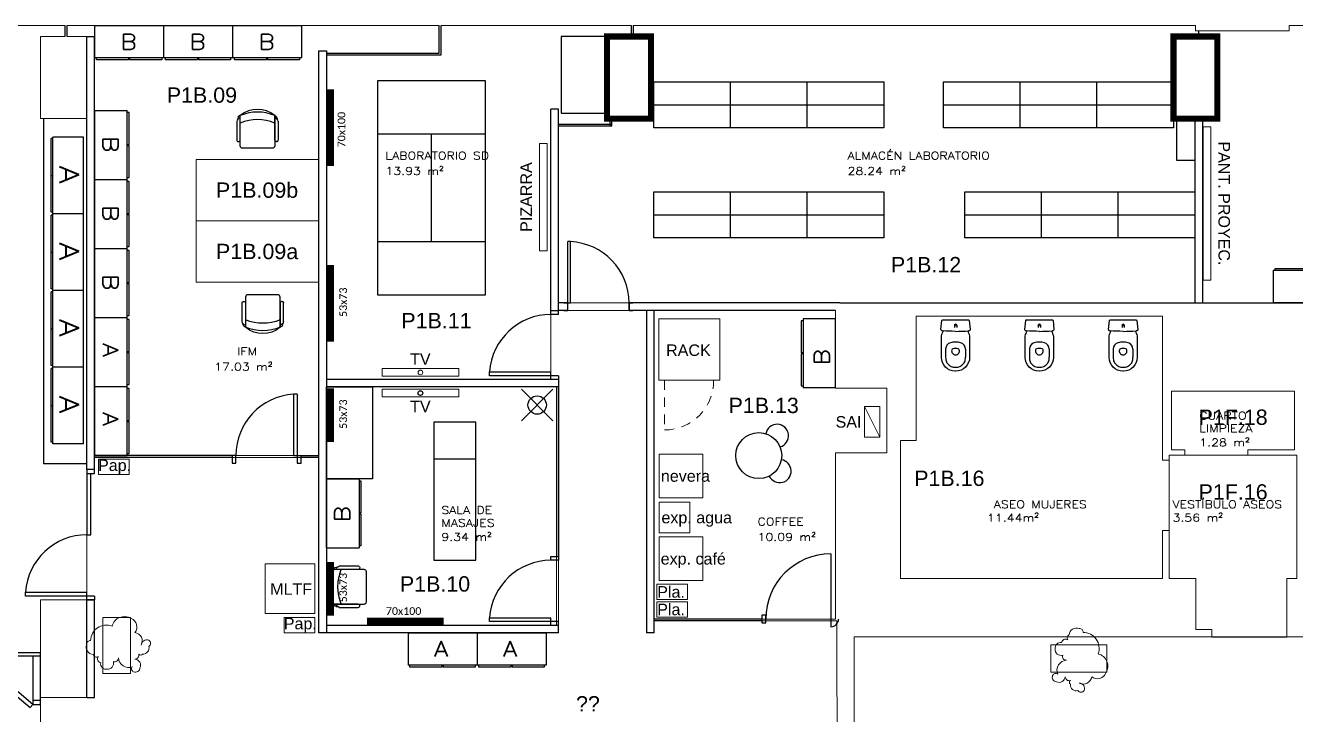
# Model space of a CAD drawing. Header units: millimetres. Extents: x 8.4 to 55.1, y 18 to 43.5.
# Drawn here: x 16.66 to 33.23, y 25.69 to 34.68 of the extents above; entities that cross this region are included whole.
import ezdxf
from ezdxf.enums import TextEntityAlignment as Align

# ---------------------------------------------------------------- set-up
doc = ezdxf.new("R2010")
doc.units = ezdxf.units.MM
doc.linetypes.add('RAYITAS2', pattern=[0.1875, 0.125, -0.0625])
for name, color, linetype, lineweight in [('_ACT_Equipamiento General', 251, 'Continuous', 9), ('_ACT_Mobiliario Vegetacio', 251, 'Continuous', 9), ('_ACT_Superficie', 7, 'Continuous', 9), ('_ACT_Texto', 7, 'Continuous', 9), ('_ACT_Texto Eq', 5, 'Continuous', 9), ('_MARCOS', 222, 'Continuous', 9)]:
    doc.layers.add(name, color=color, linetype=linetype, lineweight=lineweight)
for name, color, linetype in [('_EQUIPAMENT', 162, 'Continuous'), ('_MOBILIARIO', 253, 'Continuous'), ('_MOBILIARIO SEE MESAS', 252, 'Continuous'), ('_PINTURA', 7, 'Continuous'), ('AUX-PAREDES', 1, 'Continuous')]:
    doc.layers.add(name, color=color, linetype=linetype)
doc.layers.add('Planon_Room numbers', color=7, linetype='Continuous', lineweight=9, plot=False)
doc.layers.add('Planon_Space', color=1, linetype='Continuous', lineweight=9, plot=False)
doc.styles.add('ARIAL', font='arial.ttf')
doc.styles.add('BC-ARQ', font='ROMANS.SHX', dxfattribs={"width": 1.2})
doc.styles.add('FINA', font='swissl.ttf')
doc.styles.get("Standard").update_dxf_attribs({"font": 'arial.ttf'})

# ---------------------------------------------------------------- blocks, each defined once
blk = doc.blocks.new('A-X')
for p, q in [((-0.05, 0.425), (0.85, 0.425)), ((-0.05, 0), (-0.05, 0.425)), ((-0.025, 0.45), (0.393, 0.45)), ((-0.025, 0.425), (-0.025, 0.45)), ((0.393, 0.425), (0.393, 0.45)), ((0.407, 0.425), (0.407, 0.45)), ((0.407, 0.45), (0.825, 0.45)), ((0.825, 0.45), (0.825, 0.425)), ((0.85, 0), (0.85, 0.425)), ((0.85, 0), (-0.05, 0))]:
    blk.add_line(p, q)
blk = doc.blocks.new('P80I-10')
for p, q in [((0.05, 0), (0.05, 0.9)), ((0.085, 0.9), (0.05, 0.9)), ((0.085, 0.1), (0.085, 0.9)), ((0, 0.1), (0.085, 0.1)), ((0, 0), (0.05, 0)), ((0.85, 0), (0.85, 0.1)), ((0.85, 0.1), (0.9, 0.1)), ((0.85, 0), (0.9, 0))]:
    blk.add_line(p, q)
blk.add_arc((0.05, 0.1), 0.8, 0, 87.4925)
blk = doc.blocks.new('porta-piv')
blk.add_line((-0.1, 0.85), (-0.1, -0.1))
for radius, start, end in [(0.85, 90, 180), (0.1, 270, 0)]:
    blk.add_arc((-0.1, 0), radius, start, end)
blk = doc.blocks.new('WILKHAHN')
for p, q in [((-0.25, 0.166, -0.022), (-0.251, 0.149, -0.022)), ((-0.219, 0.197, -0.022), (-0.231, 0.193, -0.022)), ((-0.219, -0.121, -0.022), (-0.219, 0.197, -0.022)), ((0.231, -0.121, -0.022), (0.231, 0.197, -0.022)), ((0.231, 0.197, -0.022), (0.242, 0.193, -0.022)), ((0.262, 0.166, -0.022), (0.263, 0.149, -0.022)), ((-0.264, 0.126, -0.022), (-0.265, 0.121, -0.022)), ((-0.265, 0.121, -0.022), (-0.265, -0.12, -0.022)), ((0.275, 0.126, -0.022), (0.277, 0.121, -0.022)), ((0.277, 0.121, -0.022), (0.277, -0.12, -0.022)), ((-0.245, -0.141, -0.022), (-0.239, -0.141, -0.022)), ((0.257, -0.141, -0.022), (0.251, -0.141, -0.022))]:
    blk.add_line(p, q)
at = {"elevation": -0.022}
blk.add_lwpolyline([(0.231, 0.197), (0.231, 0.158), (0.231, -0.198, -0.414214), (0.201, -0.228), (-0.189, -0.228, -0.414214), (-0.219, -0.198), (-0.219, 0.197)], format="xyb", dxfattribs=at)
for centre, radius, start, end in [((-0.204, 0.109, -0.022), 0.0627, 104.3745, 168.3229), ((-0.22, 0.165, -0.022), 0.03, 109.8332, 176.7302), ((0.006, -0.073, -0.022), 0.352, 50.2054, 129.7946), ((0.006, -0.319, -0.022), 0.563, 66.4258, 113.5742), ((0.215, 0.109, -0.022), 0.0627, 11.6771, 75.6255), ((0.232, 0.165, -0.022), 0.03, 3.2698, 70.1668), ((0.006, -0.44, -0.022), 0.585, 67.4327, 112.6697), ((-0.245, -0.121, -0.022), 0.02, 179.3836, 270), ((-0.239, -0.121, -0.022), 0.02, 270, 359.7754), ((0.251, -0.121, -0.022), 0.02, 180.2246, 270), ((0.257, -0.121, -0.022), 0.02, 270, 0.6164)]:
    blk.add_arc(centre, radius, start, end)
blk = doc.blocks.new('SILLA TRABAJO')
at = {"linetype": 'ByBlock', "rotation": 90}
blk.add_blockref('WILKHAHN', (-0.228, -0.006, 0.022), dxfattribs=at)
blk = doc.blocks.new('*U15')
blk.add_lwpolyline([(-0.4, 0), (0.4, 0), (0.4, -0.8), (-0.4, -0.8), (-0.4, 0)])
at = {"linetype": 'RAYITAS2'}
blk.add_lwpolyline([(-0.322, -0.8), (-0.322, -1.45, 0.416915), (0.316, -0.806)], format="xyb", dxfattribs=at)
at = {"layer": '_ACT_Texto Eq'}
blk.add_text('RACK', height=0.15, dxfattribs=at).set_placement((-0.303, -0.485))
blk = doc.blocks.new('_EQ_Reciclaje_Plastico')
blk.add_lwpolyline([(0.2, 0), (0, 0), (0, 0.4), (0.2, 0.4)], close=True)
at = {"layer": '_ACT_Texto Eq'}
blk.add_text('Pla.', height=0.15, rotation=90, dxfattribs=at).set_placement((0.174, 0.005))
blk = doc.blocks.new('*U26')
blk.add_lwpolyline([(0, 0.57), (0.57, 0.57), (0.57, 0), (0, 0)], close=True)
at = {"layer": '_ACT_Texto Eq'}
blk.add_text('nevera', height=0.15, dxfattribs=at).set_placement((0.024, 0.285), align=Align.MIDDLE_LEFT)
blk = doc.blocks.new('*U24')
blk.add_lwpolyline([(0, 0.2), (0.4, 0.2), (0.4, -0.2), (0, -0.2)], close=True)
at = {"layer": '_ACT_Texto Eq', "style": 'ARIAL'}
blk.add_text('exp. agua', height=0.15, dxfattribs=at).set_placement((0.031, 0), align=Align.MIDDLE_LEFT)
blk = doc.blocks.new('*U25')
for p, q in [((0.57, 0.285), (0, 0.285)), ((0, -0.285), (0, 0.285)), ((0.57, -0.285), (0.57, 0.285)), ((0.57, -0.285), (0, -0.285))]:
    blk.add_line(p, q)
at = {"layer": '_ACT_Texto Eq', "style": 'ARIAL'}
blk.add_text('exp. café', height=0.15, dxfattribs=at).set_placement((0.021, 0), align=Align.MIDDLE_LEFT)
blk = doc.blocks.new('*U23')
for p, q in [((-0.2, 0.2), (-0.2, -0.2)), ((-0.2, 0.2), (0, 0.2)), ((-0.2, 0.2), (0, -0.2)), ((0, 0.2), (0, -0.2)), ((-0.2, -0.2), (0, -0.2))]:
    blk.add_line(p, q)
at = {"layer": '_ACT_Texto Eq'}
blk.add_text('SAI', height=0.15, dxfattribs=at).set_placement((-0.578, 0), align=Align.MIDDLE_LEFT)
blk = doc.blocks.new('_EQ_Multifuncion')
blk.add_lwpolyline([(0.65, 0.65), (0.65, 0), (0, 0), (0, 0.65)], close=True)
at = {"layer": '_ACT_Texto Eq'}
blk.add_text('MLTF', height=0.15, rotation=90, dxfattribs=at).set_placement((0.405, 0.065))
blk = doc.blocks.new('_EQ_Reciclaje_Papel')
blk.add_lwpolyline([(0, -0.4), (0.2, -0.4), (0.2, 0), (0, 0)], close=True)
at = {"layer": '_ACT_Texto Eq'}
blk.add_text('Pap.', height=0.15, rotation=90, dxfattribs=at).set_placement((0.155, -0.407))
blk = doc.blocks.new('*U20')
blk.add_lwpolyline([(0.5, 0), (-0.5, 0), (-0.5, -0.1), (0.5, -0.1)], close=True)
blk.add_circle((0, -0.05), 0.0303)
at = {"layer": '_ACT_Texto Eq', "insert": (0, 0.2), "char_height": 0.15, "width": 1, "attachment_point": 2}
blk.add_mtext('TV', dxfattribs=at)
blk = doc.blocks.new('*U28')
blk.add_lwpolyline([(0.5, -0.1), (-0.5, -0.1), (-0.5, 0), (0.5, 0)], close=True)
blk.add_circle((0, -0.05), 0.0303)
at = {"layer": '_ACT_Texto Eq', "insert": (0, -0.3), "char_height": 0.15, "width": 1, "attachment_point": 8}
blk.add_mtext('TV', dxfattribs=at)
blk = doc.blocks.new('*U30')
blk.add_lwpolyline([(0.05, 0), (0.05, 1.4), (-0.05, 1.4), (-0.05, 0)], close=True)
at = {"layer": '_ACT_Texto Eq', "insert": (-0.3, 0.7), "char_height": 0.15, "width": 1.2, "attachment_point": 2, "rotation": 90, "style": 'ARIAL'}
blk.add_mtext('PIZARRA', dxfattribs=at)
blk = doc.blocks.new('*U18')
blk.add_lwpolyline([(1, -0.1), (1, 0), (-1, 0), (-1, -0.1)], close=True)
at = {"layer": '_ACT_Texto Eq', "insert": (0, 0.25), "char_height": 0.15, "width": 2, "attachment_point": 2, "style": 'ARIAL'}
blk.add_mtext('PANT. PROYEC.', dxfattribs=at)

msp = doc.modelspace()

# ---------------------------------------------------------------- linework, layer by layer
for p, q in [((28.78, 30.768), (28.78, 30.74)), ((28.81, 30.768), (28.81, 30.74)), ((29.873, 30.768), (29.873, 30.74)), ((29.903, 30.768), (29.903, 30.74)), ((30.967, 30.768), (30.967, 30.74)), ((30.997, 30.768), (30.997, 30.74)), ((28.666, 30.457), (28.666, 30.351)), ((28.924, 30.457), (28.924, 30.351)), ((29.759, 30.457), (29.759, 30.351)), ((30.017, 30.457), (30.017, 30.351)), ((30.853, 30.457), (30.853, 30.351)), ((31.11, 30.457), (31.11, 30.351))]:
    msp.add_line(p, q)
for points in [[(28.795, 30.688, -0.014268), (28.624, 30.693, -0.423453), (28.605, 30.714), (28.616, 30.83, -0.388879), (28.626, 30.839), (28.963, 30.839, -0.388879), (28.973, 30.83), (28.985, 30.714, -0.423453), (28.966, 30.693, -0.000857)], [(29.888, 30.688, -0.014268), (29.717, 30.693, -0.423453), (29.698, 30.714), (29.71, 30.83, -0.388879), (29.72, 30.839), (30.057, 30.839, -0.388879), (30.067, 30.83), (30.078, 30.714, -0.423453), (30.059, 30.693, -0.000857)], [(30.982, 30.688, -0.014268), (30.81, 30.693, -0.423453), (30.792, 30.714), (30.803, 30.83, -0.388879), (30.813, 30.839), (31.15, 30.839, -0.388879), (31.16, 30.83), (31.172, 30.714, -0.423453), (31.153, 30.693, -0.000857)], [(28.956, 30.692, -0.005595), (28.979, 30.629), (28.979, 30.349, -0.414214), (28.799, 30.169, -0.005002), (28.795, 30.169, -0.005002), (28.791, 30.169, -0.414214), (28.611, 30.349), (28.611, 30.629, -0.005595), (28.634, 30.692, -0.000857)], [(30.049, 30.692, -0.005595), (30.072, 30.629), (30.072, 30.349, -0.414214), (29.892, 30.169, -0.005002), (29.888, 30.169, -0.005002), (29.884, 30.169, -0.414214), (29.704, 30.349), (29.704, 30.629, -0.005595), (29.727, 30.692, -0.000857)], [(31.142, 30.692, -0.005595), (31.165, 30.629), (31.165, 30.349, -0.414214), (30.985, 30.169, -0.005002), (30.982, 30.169, -0.005002), (30.978, 30.169, -0.414214), (30.798, 30.349), (30.798, 30.629, -0.005595), (30.821, 30.692, -0.000857)]]:
    msp.add_lwpolyline(points, format="xyb")
for centre in [(28.795, 30.768), (29.888, 30.768), (30.982, 30.768)]:
    msp.add_circle(centre, 0.0135)
for centre, radius, start, end in [((28.795, 30.768), 0.015, 0, 180), ((28.799, 33.688), 3, 269.9287, 273.1985), ((29.888, 30.768), 0.015, 0, 180), ((29.892, 33.688), 3, 269.9287, 273.1985), ((30.982, 30.768), 0.015, 0, 180), ((30.985, 33.688), 3, 269.9287, 273.1985), ((28.751, 30.457), 0.085, 104.9552, 180), ((28.791, 30.307), 0.24, 89.1089, 104.9552), ((28.799, 30.307), 0.24, 75.0448, 90.8911), ((28.839, 30.457), 0.085, 0, 75.0448), ((29.844, 30.457), 0.085, 104.9552, 180), ((29.884, 30.307), 0.24, 89.1089, 104.9552), ((29.892, 30.307), 0.24, 75.0448, 90.8911), ((29.932, 30.457), 0.085, 0, 75.0448), ((30.938, 30.457), 0.085, 104.9552, 180), ((30.978, 30.307), 0.24, 89.1089, 104.9552), ((30.985, 30.307), 0.24, 75.0448, 90.8911), ((31.025, 30.457), 0.085, 0, 75.0448), ((28.906, 30.351), 0.24, 180, 188.2293), ((28.794, 30.432), 0.05, 163.0176, 270.8392), ((28.765, 30.441), 0.02, 108.7324, 163.0176), ((28.791, 30.365), 0.1, 87.8611, 108.7324), ((28.799, 30.365), 0.1, 71.2676, 92.1389), ((28.796, 30.432), 0.05, 269.1608, 16.9824), ((28.824, 30.441), 0.02, 16.9824, 71.2676), ((28.684, 30.351), 0.24, 351.7707, 0), ((29.999, 30.351), 0.24, 180, 188.2293), ((29.887, 30.432), 0.05, 163.0176, 270.8392), ((29.859, 30.441), 0.02, 108.7324, 163.0176), ((29.884, 30.365), 0.1, 87.8611, 108.7324), ((29.892, 30.365), 0.1, 71.2676, 92.1389), ((29.889, 30.432), 0.05, 269.1608, 16.9824), ((29.918, 30.441), 0.02, 16.9824, 71.2676), ((29.777, 30.351), 0.24, 351.7707, 0), ((31.093, 30.351), 0.24, 180, 188.2293), ((30.981, 30.432), 0.05, 163.0176, 270.8392), ((30.952, 30.441), 0.02, 108.7324, 163.0176), ((30.978, 30.365), 0.1, 87.8611, 108.7324), ((30.985, 30.365), 0.1, 71.2676, 92.1389), ((30.982, 30.432), 0.05, 269.1608, 16.9824), ((31.011, 30.441), 0.02, 16.9824, 71.2676), ((30.87, 30.351), 0.24, 351.7707, 0), ((28.769, 30.331), 0.102, 188.2293, 219.2894), ((28.791, 30.349), 0.13, 219.2894, 271.6452), ((28.799, 30.349), 0.13, 268.3548, 320.7106), ((28.821, 30.331), 0.102, 320.7106, 351.7707), ((29.862, 30.331), 0.102, 188.2293, 219.2894), ((29.884, 30.349), 0.13, 219.2894, 271.6452), ((29.892, 30.349), 0.13, 268.3548, 320.7106), ((29.914, 30.331), 0.102, 320.7106, 351.7707), ((30.956, 30.331), 0.102, 188.2293, 219.2894), ((30.978, 30.349), 0.13, 219.2894, 271.6452), ((30.985, 30.349), 0.13, 268.3548, 320.7106), ((31.007, 30.331), 0.102, 320.7106, 351.7707)]:
    msp.add_arc(centre, radius, start, end)
at = {"layer": '_ACT_Mobiliario Vegetacio'}
for p, q in [((17.671, 26.953), (18.031, 26.953)), ((17.671, 26.953), (17.671, 26.223)), ((18.031, 26.953), (18.031, 26.223)), ((30.037, 26.6), (30.037, 26.24)), ((30.767, 26.6), (30.037, 26.6)), ((30.767, 26.6), (30.767, 26.24)), ((17.671, 26.223), (18.031, 26.223)), ((30.767, 26.24), (30.037, 26.24))]:
    msp.add_line(p, q, dxfattribs=at)
for points in [[(17.791, 26.841, -0.520567), (18.039, 26.94, -0.520567), (18.089, 26.758, -0.520567), (18.171, 26.594, -0.520567), (18.27, 26.66, -0.520567), (18.27, 26.577, -0.520567), (18.188, 26.478, -0.520567), (18.138, 26.478, -0.520567), (18.089, 26.412, -0.520567), (18.155, 26.297, -0.520567), (18.072, 26.247, -0.520567), (18.055, 26.313, -0.520567), (17.874, 26.429, -0.520567), (17.808, 26.379, -0.520567), (17.725, 26.28, -0.520567), (17.643, 26.363, -0.520567), (17.61, 26.445, -0.497981), (17.544, 26.472, -0.520567), (17.461, 26.604, -0.520567), (17.511, 26.653, -0.529296)], [(30.656, 26.48, -0.520567), (30.755, 26.232, -0.520567), (30.573, 26.183, -0.520567), (30.408, 26.1, -0.520567), (30.474, 26.001, -0.520567), (30.392, 26.001, -0.520567), (30.293, 26.084, -0.520567), (30.293, 26.133, -0.520567), (30.227, 26.183, -0.520567), (30.111, 26.117, -0.520567), (30.062, 26.199, -0.520567), (30.128, 26.216, -0.520567), (30.243, 26.397, -0.520567), (30.194, 26.463, -0.520567), (30.095, 26.546, -0.520567), (30.177, 26.629, -0.520567), (30.26, 26.662, -0.520567), (30.276, 26.728, -0.520567), (30.408, 26.81, -0.520567), (30.458, 26.761, -0.520567)]]:
    msp.add_lwpolyline(points, format="xyb", close=True, dxfattribs=at)
at = {"layer": '_EQUIPAMENT'}
msp.add_circle((21.813, 29.883), 0.0303, dxfattribs=at)
at = {"layer": '_MARCOS', "color": 10, "const_width": 0.1}
for points in [[(20.638, 32.844), (20.638, 33.844)], [(22.117, 26.902), (21.117, 26.902)]]:
    msp.add_lwpolyline(points, dxfattribs=at)
at = {"layer": '_MARCOS', "color": 94, "true_color": 0x009900, "const_width": 0.1}
for points in [[(20.638, 31.552), (20.638, 30.552)], [(20.637, 29.243), (20.637, 29.943)], [(20.637, 27.68), (20.637, 26.98)]]:
    msp.add_lwpolyline(points, dxfattribs=at)
at = {"layer": '_MOBILIARIO'}
for p, q in [((27.859, 33.944), (27.859, 33.344)), ((31.639, 33.944), (31.639, 33.344)), ((16.998, 32.242), (16.998, 33.202)), ((17.018, 33.202), (16.998, 33.202)), ((17.418, 33.222), (17.018, 33.222)), ((17.018, 29.222), (17.018, 33.222)), ((17.418, 29.222), (17.418, 33.222)), ((16.998, 32.722), (17.018, 32.722)), ((27.859, 32.508), (27.859, 31.908)), ((31.915, 32.508), (31.915, 31.908)), ((17.018, 32.242), (16.998, 32.242)), ((16.998, 31.242), (16.998, 32.202)), ((17.018, 32.202), (16.998, 32.202)), ((17.418, 32.222), (17.018, 32.222)), ((16.998, 31.722), (17.018, 31.722)), ((17.018, 31.242), (16.998, 31.242)), ((16.998, 30.242), (16.998, 31.202)), ((17.018, 31.202), (16.998, 31.202)), ((17.418, 31.222), (17.018, 31.222)), ((16.998, 30.722), (17.018, 30.722)), ((17.018, 30.242), (16.998, 30.242)), ((16.998, 29.242), (16.998, 30.202)), ((17.018, 30.202), (16.998, 30.202)), ((17.418, 30.222), (17.018, 30.222)), ((23.543, 29.933), (23.131, 29.521)), ((23.543, 29.521), (23.131, 29.933)), ((16.998, 29.722), (17.018, 29.722)), ((17.018, 29.242), (16.998, 29.242)), ((17.418, 29.222), (17.018, 29.222))]:
    msp.add_line(p, q, dxfattribs=at)
for points in [[(24.859, 33.944), (27.859, 33.944)], [(27.859, 33.344), (24.859, 33.344), (24.859, 33.944)], [(25.859, 33.344), (25.859, 33.944)], [(26.859, 33.344), (26.859, 33.944)], [(28.639, 33.944), (31.639, 33.944)], [(31.639, 33.344), (28.639, 33.344), (28.639, 33.944)], [(29.639, 33.344), (29.639, 33.944)], [(30.639, 33.344), (30.639, 33.944)], [(24.859, 33.644), (27.859, 33.644)], [(28.639, 33.644), (31.639, 33.644)], [(24.859, 32.508), (27.859, 32.508)], [(27.859, 31.908), (24.859, 31.908), (24.859, 32.508)], [(25.859, 31.908), (25.859, 32.508)], [(26.859, 31.908), (26.859, 32.508)], [(28.915, 32.508), (31.915, 32.508)], [(31.915, 31.908), (28.915, 31.908), (28.915, 32.508)], [(29.915, 31.908), (29.915, 32.508)], [(30.915, 31.908), (30.915, 32.508)], [(24.859, 32.208), (27.859, 32.208)], [(28.915, 32.208), (31.915, 32.208)]]:
    msp.add_lwpolyline(points, dxfattribs=at)
for centre, radius in [((23.337, 29.727), 0.12), ((26.228, 29.067), 0.3)]:
    msp.add_circle(centre, radius, dxfattribs=at)
for centre, start, end in [((26.467, 29.326), 284.8962, 169.8543), ((26.5, 28.864), 205.2403, 81.2231)]:
    msp.add_arc(centre, 0.15, start, end, dxfattribs=at)
at = {"layer": '_MOBILIARIO SEE MESAS'}
msp.add_line((21.987, 29.026), (22.537, 29.026), dxfattribs=at)
msp.add_lwpolyline([(23.649, 34.535), (23.649, 33.535), (24.249, 33.535), (24.249, 34.535), (23.649, 34.535)], dxfattribs=at)
at = {"layer": '_MOBILIARIO SEE MESAS', "linetype": 'ByBlock'}
for points in [[(22.657, 33.959), (22.657, 31.159), (21.257, 31.159), (21.257, 33.959)], [(21.257, 33.959), (22.657, 33.959)], [(22.657, 33.259), (21.257, 33.259)], [(21.957, 31.859), (21.957, 33.259)], [(21.257, 31.859), (22.657, 31.859)]]:
    msp.add_lwpolyline(points, dxfattribs=at)
at = {"layer": '_MOBILIARIO SEE MESAS'}
for points in [[(21.188, 29.963), (21.188, 28.763), (20.588, 28.763), (20.588, 29.963)], [(21.987, 29.505), (21.987, 27.705), (22.537, 27.705), (22.537, 29.505)]]:
    msp.add_lwpolyline(points, close=True, dxfattribs=at)
at = {"layer": '_PINTURA', "color": 40, "true_color": 0xffd100, "const_width": 0.08}
msp.add_lwpolyline([(24.822, 33.463), (24.823, 34.535), (24.249, 34.535), (24.248, 33.463)], close=True, dxfattribs=at)
at = {"layer": '_PINTURA', "color": 30, "true_color": 0xe47f00, "const_width": 0.08}
msp.add_lwpolyline([(32.211, 33.463), (32.211, 34.535), (31.639, 34.535), (31.639, 33.463)], close=True, dxfattribs=at)
at = {"layer": 'AUX-PAREDES'}
for p, q in [((17.174, 34.679), (17.174, 34.535)), ((17.199, 34.679), (17.199, 34.535)), ((17.463, 28.885), (17.463, 34.535)), ((17.463, 34.535), (17.563, 34.535)), ((17.563, 28.885), (17.563, 34.535)), ((31.963, 34.607), (31.963, 34.535)), ((23.517, 30.909), (23.517, 33.586)), ((23.617, 33.586), (23.517, 33.586)), ((23.617, 30.909), (23.617, 33.586)), ((16.897, 33.463), (16.897, 28.958)), ((24.287, 33.363), (24.287, 33.463)), ((24.312, 33.363), (24.312, 33.463)), ((31.915, 33.463), (31.915, 31.06)), ((32.015, 33.463), (32.015, 31.06)), ((23.735, 31.059), (23.735, 31.859)), ((23.735, 31.059), (23.615, 31.059)), ((23.735, 30.959), (23.735, 31.059)), ((27.287, 31.06), (24.535, 31.059)), ((24.535, 31.059), (24.535, 30.959)), ((27.287, 31.06), (36.639, 31.06)), ((23.735, 30.959), (23.615, 30.959)), ((27.231, 30.96), (24.535, 30.959)), ((24.762, 30.959), (24.763, 26.756)), ((24.863, 26.756), (24.863, 30.959)), ((23.617, 30.059), (20.588, 30.059)), ((23.617, 30.109), (22.717, 30.109)), ((23.617, 30.109), (23.617, 27.702)), ((23.617, 29.963), (20.588, 29.963)), ((23.589, 29.963), (23.589, 27.752)), ((19.407, 29.069), (17.563, 29.069)), ((19.357, 29.044), (17.563, 29.044)), ((20.488, 29.044), (20.257, 29.044)), ((17.463, 28.958), (16.897, 28.958)), ((17.463, 28.885), (17.463, 28.035)), ((19.357, 28.969), (19.407, 28.969)), ((17.563, 27.235), (16.663, 27.235)), ((17.463, 25.913), (17.463, 27.185)), ((17.463, 26.013), (17.463, 27.185)), ((17.463, 27.185), (17.563, 27.185)), ((17.563, 25.913), (17.563, 27.185)), ((23.517, 26.852), (20.588, 26.852)), ((23.617, 26.902), (22.717, 26.902)), ((23.617, 26.756), (23.617, 26.902)), ((26.269, 26.935), (24.863, 26.935)), ((26.269, 26.91), (24.863, 26.91)), ((24.863, 26.756), (24.763, 26.756)), ((17.463, 25.913), (17.563, 25.913))]:
    msp.add_line(p, q, dxfattribs=at)
for points in [[(20.588, 34.294), (22.084, 34.294), (22.084, 34.679)], [(20.588, 34.319), (22.059, 34.319), (22.059, 34.679)], [(24.564, 34.679), (24.564, 34.535)], [(24.589, 34.679), (24.589, 34.535)], [(23.617, 26.756), (20.488, 26.756), (20.488, 34.349), (20.588, 34.349), (20.588, 26.756)], [(23.617, 33.392), (24.312, 33.392)], [(24.312, 33.363), (23.617, 33.363)], [(31.677, 33.463), (31.677, 32.922), (31.915, 32.922)], [(23.617, 30.909), (23.517, 30.909), (23.517, 30.959)], [(23.517, 30.959), (23.617, 30.959)], [(22.717, 30.109), (22.717, 30.159), (23.517, 30.159)], [(23.517, 30.059), (23.517, 30.159)], [(20.207, 29.869), (20.157, 29.869), (20.157, 29.069), (20.488, 29.069)], [(20.207, 29.869), (20.207, 28.969), (20.257, 28.969), (20.257, 29.069)], [(19.357, 29.069), (19.357, 28.969)], [(19.407, 28.969), (19.407, 29.069)], [(17.463, 28.835), (17.563, 28.835), (17.563, 28.885), (17.463, 28.885)], [(17.463, 28.035), (17.513, 28.035), (17.513, 28.835)], [(23.617, 27.702), (23.517, 27.702), (23.517, 27.752), (23.617, 27.752)], [(16.663, 27.235), (16.663, 27.285), (17.463, 27.285)], [(17.463, 27.185), (17.463, 27.285)], [(17.563, 27.235), (17.563, 27.185), (17.463, 27.185)], [(22.717, 26.902), (22.717, 26.952), (23.517, 26.952)], [(23.517, 26.852), (23.517, 26.952)], [(23.617, 26.852), (23.517, 26.852)], [(26.319, 26.885), (26.319, 26.985), (26.269, 26.985), (26.269, 26.885), (26.319, 26.885)], [(16.859, 26.449), (10.021, 26.449), (10.021, 26.499), (16.859, 26.499)], [(16.759, 26.449), (16.759, 25.822), (16.859, 25.822), (16.859, 26.499)], [(16.759, 25.878), (16.859, 25.878)]]:
    msp.add_lwpolyline(points, dxfattribs=at)
msp.add_lwpolyline([(16.07, 26.401), (16.034, 26.358), (16.723, 25.779), (16.759, 25.822)], close=True, dxfattribs=at)
for centre, start, end in [((23.518, 30.106), 90.0883, 176.2165), ((20.21, 29.068), 93.7835, 179.9117), ((17.464, 27.232), 90.0883, 176.2165), ((23.518, 26.899), 90.0883, 176.2165)]:
    msp.add_arc(centre, 0.803, start, end, dxfattribs=at)
at = {"layer": 'Planon_Space', "linetype": 'ByBlock'}
msp.add_line((18.888, 32.929), (18.888, 31.329), dxfattribs=at)
at = {"layer": 'Planon_Space'}
for points in [[(17.463, 28.035), (17.463, 27.185), (16.859, 27.185), (16.859, 26.499), (10.021, 26.499), (10.021, 26.985), (9.499, 26.985), (9.499, 26.47), (8.69, 26.47), (8.69, 34.679), (17.174, 34.679), (17.174, 34.535), (16.859, 34.535), (16.859, 33.463), (17.463, 33.463), (17.463, 28.958), (17.463, 27.235)], [(24.564, 34.679), (24.564, 34.535), (24.249, 34.535), (24.249, 33.463), (24.287, 33.463), (24.287, 33.392), (23.617, 33.392), (23.617, 33.586), (23.517, 33.586), (23.517, 30.059), (20.588, 30.059), (20.588, 34.294), (22.084, 34.294), (22.084, 34.679), (24.564, 34.679)], [(31.963, 34.535), (32.211, 34.535), (32.211, 33.463), (32.015, 33.463), (32.015, 31.06), (39.167, 31.06), (39.167, 30.399), (40.35, 30.399), (40.35, 30.599), (40.304, 30.599), (40.304, 33.363), (39.029, 33.363), (39.029, 34.535), (39.302, 34.535), (39.302, 34.679), (33.149, 34.679), (33.149, 34.607), (31.963, 34.607)], [(17.463, 28.035), (17.513, 28.035), (17.513, 28.835), (17.563, 28.835), (17.563, 29.044), (20.488, 29.044), (20.488, 26.756), (23.617, 26.756), (23.617, 30.109), (23.517, 30.109), (23.517, 30.909), (23.617, 30.909), (23.617, 30.959), (24.763, 30.959), (24.763, 26.756), (24.863, 26.756), (24.863, 26.91), (27.247, 26.91), (27.249, 24.935)], [(16.859, 24.719), (16.859, 25.913), (17.563, 25.913), (17.563, 27.235), (17.463, 27.235)], [(33.525, 22.299), (33.345, 22.299), (33.345, 24.935), (36.379, 24.935), (36.379, 26.703), (27.471, 26.703), (27.471, 24.935), (30.505, 24.935), (30.505, 22.299), (30.325, 22.299)], [(16.859, 24.922), (16.759, 24.922), (16.759, 24.259), (9.396, 24.259), (9.396, 24.029), (8.69, 24.029), (8.69, 26.42), (9.499, 26.42), (9.499, 26.013), (10.021, 26.013), (10.021, 26.449), (16.759, 26.449), (16.759, 25.822), (16.859, 25.822)]]:
    msp.add_lwpolyline(points, dxfattribs=at)
for points in [[(17.563, 34.535), (17.199, 34.535), (17.199, 34.679), (22.059, 34.679), (22.059, 34.319), (20.588, 34.319), (20.588, 34.349), (20.488, 34.349), (20.488, 29.069), (17.563, 29.069)], [(24.589, 34.679), (31.925, 34.679), (31.925, 34.607), (31.963, 34.607), (31.963, 34.535), (31.639, 34.535), (31.639, 33.463), (31.677, 33.463), (31.915, 33.463), (31.915, 31.06), (23.617, 31.059), (23.617, 33.363), (24.312, 33.363), (24.312, 33.463), (24.821, 33.463), (24.821, 34.535), (24.589, 34.535)], [(24.863, 30.959), (27.231, 30.96), (27.231, 29.948), (27.899, 29.948), (27.899, 29.104), (27.231, 29.104), (27.231, 26.935), (24.863, 26.935)], [(28.075, 27.464), (31.493, 27.464), (31.493, 28.09), (31.583, 28.09), (31.583, 29.009), (31.493, 29.009), (31.493, 30.884), (28.283, 30.884), (28.283, 29.264), (28.075, 29.264)], [(20.588, 29.963), (23.589, 29.963), (23.589, 26.852), (20.588, 26.852)], [(31.613, 29.909), (33.217, 29.909), (33.217, 29.144), (32.607, 29.144), (32.607, 29.074), (31.786, 29.074), (31.786, 29.144), (31.613, 29.144)], [(31.583, 29.074), (33.247, 29.074), (33.247, 27.464), (33.117, 27.464), (33.117, 26.7), (32.14, 26.7), (32.14, 26.799), (31.931, 26.799), (31.931, 27.464), (31.583, 27.464)]]:
    msp.add_lwpolyline(points, close=True, dxfattribs=at)
at = {"layer": 'Planon_Space', "linetype": 'ByBlock'}
for points in [[(18.888, 32.929), (20.488, 32.929)], [(18.888, 31.329), (20.488, 31.329), (20.488, 32.929)], [(20.488, 32.129), (18.888, 32.129)]]:
    msp.add_lwpolyline(points, dxfattribs=at)

# ---------------------------------------------------------------- block references
at = {"layer": '_ACT_Equipamiento General', "rotation": 270}
for name, p in [('*U18', (32.125, 32.357)), ('_EQ_Reciclaje_Papel', (18.015, 29.021)), ('_EQ_Multifuncion', (19.788, 27.656)), ('_EQ_Reciclaje_Plastico', (24.898, 27.388)), ('_EQ_Reciclaje_Plastico', (24.898, 27.159)), ('_EQ_Reciclaje_Papel', (20.438, 26.956))]:
    msp.add_blockref(name, p, dxfattribs=at)
at = {"layer": '_ACT_Equipamiento General'}
for name, p in [('*U30', (23.418, 31.74)), ('*U15', (25.322, 30.852)), ('*U20', (21.813, 30.202)), ('*U28', (21.813, 29.933)), ('*U23', (27.808, 29.507)), ('*U26', (24.927, 28.516)), ('*U24', (24.927, 28.259)), ('*U25', (24.927, 27.721))]:
    msp.add_blockref(name, p, dxfattribs=at)
at = {"layer": '_MOBILIARIO'}
for p, rotation in [((18.413, 34.679), 180), ((19.313, 34.679), 180), ((20.213, 34.679), 180), ((20.588, 28.713), 270), ((22.502, 26.756), 180), ((23.402, 26.756), 180)]:
    msp.add_blockref('A-X', p, dxfattribs=dict(at, rotation=rotation))
at = {"layer": '_MOBILIARIO', "xscale": -1}
for p, rotation in [((17.563, 32.719), 270), ((17.563, 31.819), 270), ((17.563, 30.919), 270), ((17.563, 30.019), 270), ((27.231, 30.802), 90), ((17.563, 29.119), 270)]:
    msp.add_blockref('A-X', p, dxfattribs=dict(at, rotation=rotation))
at = {"layer": '_MOBILIARIO', "linetype": 'ByBlock'}
msp.add_blockref('WILKHAHN', (19.682, 33.305, 0.022), dxfattribs=at)
at = {"layer": '_MOBILIARIO'}
msp.add_blockref('A-X', (32.992, 31.06), dxfattribs=at)
at = {"layer": '_MOBILIARIO', "linetype": 'ByBlock', "xscale": -1, "rotation": 180}
msp.add_blockref('WILKHAHN', (19.752, 30.938, 0.022), dxfattribs=at)
at = {"layer": '_MOBILIARIO SEE MESAS', "xscale": -1, "rotation": 180}
msp.add_blockref('SILLA TRABAJO', (21.109, 27.356), dxfattribs=at)
at = {"layer": 'AUX-PAREDES'}
for name, p in [('P80I-10', (23.685, 30.959)), ('porta-piv', (27.269, 26.935))]:
    msp.add_blockref(name, p, dxfattribs=at)

# ---------------------------------------------------------------- texts
at = {"layer": '_ACT_Superficie', "char_height": 0.1, "width": 0.97539, "attachment_point": 1, "style": 'BC-ARQ'}
for s, insert in [('13.93 m²', (21.357, 32.83)), ('28.24 m²', (27.386, 32.83)), ('17.03 m²', (19.124, 30.276, 0.022)), ('1.28 m²', (31.975, 29.288)), ('11.44m²', (29.205, 28.306, 0.045)), ('3.56 m²', (31.626, 28.306)), ('9.34 m²', (22.087, 28.056)), ('10.09 m²', (26.212, 28.056))]:
    msp.add_mtext(s, dxfattribs=dict(at, insert=insert))
at = {"layer": '_ACT_Texto', "char_height": 0.1, "attachment_point": 1, "style": 'BC-ARQ'}
for s, insert, width in [('LABORATORIO SD', (21.357, 33.03), 1.56047), ('ALMACÉN LABORATORIO', (27.386, 33.03), 2.10017), ('IFM', (19.424, 30.476, 0.022), 1.20834), ('CUARTO LIMPIEZA', (31.975, 29.638), 1.2267), ('VESTÍBULO ASEOS', (31.626, 28.482), 1.87029), ('SALA DE MASAJES', (22.087, 28.406), 0.91816), ('\\pxqc;ASEO MUJERES', (29.121, 28.482, 0.045), 1.55962), ('COFFEE', (26.212, 28.256), 1.70524)]:
    msp.add_mtext(s, dxfattribs=dict(at, insert=insert, width=width))
at = {"layer": '_ACT_Texto Eq', "color": 252, "true_color": 0x939598, "style": 'BC-ARQ', "width": 1.2}
for s, p in [('B', (17.899, 34.364)), ('B', (18.799, 34.364)), ('B', (19.699, 34.364)), ('A', (21.993, 26.446)), ('A', (22.893, 26.446))]:
    msp.add_text(s, height=0.2, dxfattribs=at).set_placement(p)
for p in [(27.15, 30.243), (20.893, 28.195)]:
    msp.add_text('B', height=0.2, rotation=90, dxfattribs=at).set_placement(p)
at = {"layer": '_MARCOS', "color": 10, "insert": (20.733, 33.089), "char_height": 0.1, "width": 0.23653, "attachment_point": 1, "rotation": 90, "style": 'FINA'}
msp.add_mtext('{\\fCalibri|b0|i0|c0|p34;70x100}', dxfattribs=at)
at = {"layer": '_MARCOS', "color": 94, "true_color": 0x009900, "char_height": 0.1, "width": 0.23653, "attachment_point": 1, "rotation": 90, "style": 'FINA'}
for insert in [(20.755, 30.876), (20.755, 29.416), (20.755, 27.153)]:
    msp.add_mtext('{\\fCalibri|b0|i0|c0|p34;53x73}', dxfattribs=dict(at, insert=insert))
at = {"layer": '_MARCOS', "color": 10, "insert": (21.363, 27.089), "char_height": 0.1, "width": 0.23653, "attachment_point": 1, "style": 'FINA'}
msp.add_mtext('{\\fCalibri|b0|i0|c0|p34;70x100}', dxfattribs=at)
at = {"layer": '_MOBILIARIO', "style": 'BC-ARQ', "width": 1.2}
for s, height, p in [('B', 0.2, (17.672, 33.237)), ('A', 0.25, (17.105, 32.846)), ('B', 0.2, (17.672, 32.337)), ('A', 0.25, (17.105, 31.846)), ('B', 0.2, (17.672, 31.437)), ('A', 0.25, (17.105, 30.846)), ('A', 0.2, (17.672, 30.537)), ('A', 0.25, (17.105, 29.846)), ('A', 0.2, (17.672, 29.637))]:
    msp.add_text(s, height=height, rotation=270, dxfattribs=at).set_placement(p)
at = {"layer": 'Planon_Room numbers', "style": 'ARIAL'}
for s, p in [('P1B.09', (18.505, 33.67)), ('P1B.09b', (19.147, 32.43)), ('P1B.09a', (19.147, 31.63)), ('P1B.12', (27.952, 31.458)), ('P1B.11', (21.565, 30.728)), ('P1B.13', (25.834, 29.622)), ('P1F.18', (31.966, 29.468)), ('P1B.16', (28.256, 28.671)), ('P1F.16', (31.966, 28.493)), ('P1B.10', (21.546, 27.293)), ('??', (23.844, 25.729))]:
    msp.add_text(s, height=0.2, dxfattribs=at).set_placement(p)

doc.saveas('drawing.dxf')
